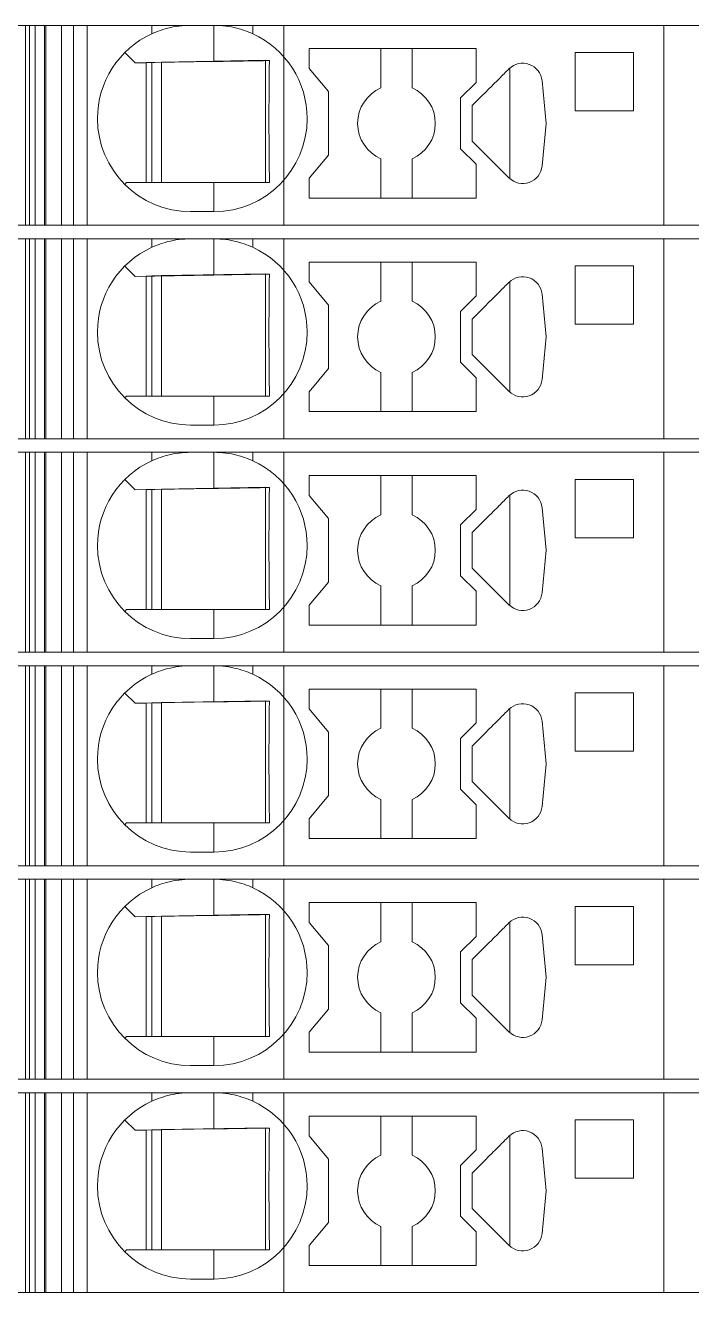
# Model space of a CAD drawing. Header units: millimetres. Extents: x 0 to 1680, y 0 to 1188.
# Drawn here: x 891.89 to 909.05, y 413.35 to 446 of the extents above; entities that cross this region are included whole.
import ezdxf
from ezdxf.enums import TextEntityAlignment as Align

# ---------------------------------------------------------------- set-up
doc = ezdxf.new("R2010")
doc.units = ezdxf.units.MM
for name, color, linetype, lineweight in [('EPLAN309', 5, 'Continuous', 5), ('EPLAN493', 5, 'Continuous', 5), ('MAIN-1', 7, 'Continuous', 5), ('MAIN-2', 7, 'Continuous', 5)]:
    doc.layers.add(name, color=color, linetype=linetype, lineweight=lineweight)
doc.styles.add('Tahoma', font='')
doc.styles.get('Tahoma').set_extended_font_data('Tahoma')

# ---------------------------------------------------------------- blocks, each defined once
blk = doc.blocks.new('EPLSYM_LibrarySPECIAL_Symbol12_Variant0_Placement8_17')
at = {"layer": 'EPLAN309', "lineweight": 13, "ltscale": 16}
blk.add_lwpolyline([(0, -5.15), (68.15, -5.15), (68.15, 0), (0, 0)], close=True, dxfattribs=at)
at = {"layer": 'EPLAN493', "color": 5, "style": 'Tahoma'}
blk.add_attdef('17_20450', text='', height=2.3478, dxfattribs=at).set_placement((0, -21.83478), align=Align.MIDDLE_RIGHT)
blk = doc.blocks.new('EPLSYM_LibrarySPECIAL_Symbol12_Variant0_Placement8_18')
at = {"layer": 'EPLAN309', "lineweight": 13, "ltscale": 16}
blk.add_lwpolyline([(0, -5.15), (68.15, -5.15), (68.15, 0), (0, 0)], close=True, dxfattribs=at)
at = {"layer": 'EPLAN493', "color": 5, "style": 'Tahoma'}
blk.add_attdef('17_20450', text='', height=2.3478, dxfattribs=at).set_placement((0, -21.83478), align=Align.MIDDLE_RIGHT)
blk = doc.blocks.new('EPLSYM_LibrarySPECIAL_Symbol12_Variant0_Placement8_19')
at = {"layer": 'EPLAN309', "lineweight": 13, "ltscale": 16}
blk.add_lwpolyline([(0, -5.15), (68.15, -5.15), (68.15, 0), (0, 0)], close=True, dxfattribs=at)
at = {"layer": 'EPLAN493', "color": 5, "style": 'Tahoma'}
blk.add_attdef('17_20450', text='', height=2.3478, dxfattribs=at).set_placement((0, -21.83478), align=Align.MIDDLE_RIGHT)
blk = doc.blocks.new('EPLSYM_LibrarySPECIAL_Symbol12_Variant0_Placement8_20')
at = {"layer": 'EPLAN309', "lineweight": 13, "ltscale": 16}
blk.add_lwpolyline([(0, -5.15), (68.15, -5.15), (68.15, 0), (0, 0)], close=True, dxfattribs=at)
at = {"layer": 'EPLAN493', "color": 5, "style": 'Tahoma'}
blk.add_attdef('17_20450', text='', height=2.3478, dxfattribs=at).set_placement((0, -21.83478), align=Align.MIDDLE_RIGHT)
blk = doc.blocks.new('EPLSYM_LibrarySPECIAL_Symbol12_Variant0_Placement8_21')
at = {"layer": 'EPLAN309', "lineweight": 13, "ltscale": 16}
blk.add_lwpolyline([(0, -5.15), (68.15, -5.15), (68.15, 0), (0, 0)], close=True, dxfattribs=at)
at = {"layer": 'EPLAN493', "color": 5, "style": 'Tahoma'}
blk.add_attdef('17_20450', text='', height=2.3478, dxfattribs=at).set_placement((0, -21.83478), align=Align.MIDDLE_RIGHT)
blk = doc.blocks.new('EPLSYM_LibrarySPECIAL_Symbol12_Variant0_Placement8_22')
at = {"layer": 'EPLAN309', "lineweight": 13, "ltscale": 16}
blk.add_lwpolyline([(0, -5.15), (68.15, -5.15), (68.15, 0), (0, 0)], close=True, dxfattribs=at)
at = {"layer": 'EPLAN493', "color": 5, "style": 'Tahoma'}
blk.add_attdef('17_20450', text='', height=2.3478, dxfattribs=at).set_placement((0, -21.83478), align=Align.MIDDLE_RIGHT)

msp = doc.modelspace()

# ---------------------------------------------------------------- linework, layer by layer
at = {"layer": 'MAIN-1'}
for p, q in [((892.001, 446), (891.893, 446)), ((891.893, 440.85), (891.893, 446)), ((892.001, 446), (895.15, 446)), ((892.001, 440.85), (892.001, 446)), ((895.15, 446), (896.15, 446)), ((895.15, 446), (895.15, 445.782)), ((896.073, 445.999), (896.15, 446)), ((896.75, 446), (896.15, 446)), ((896.827, 445.999), (896.75, 446)), ((897.75, 446), (896.75, 446)), ((896.75, 445.068), (896.75, 446)), ((897.75, 446), (908.332, 446)), ((897.75, 446), (897.75, 445.782)), ((909.05, 446), (908.332, 446)), ((908.332, 440.85), (908.332, 446)), ((895.15, 445.782), (895.202, 445.805)), ((895.202, 445.805), (895.256, 445.827)), ((895.256, 445.827), (895.313, 445.849)), ((895.313, 445.849), (895.372, 445.87)), ((895.372, 445.87), (895.433, 445.89)), ((895.433, 445.89), (895.497, 445.909)), ((895.497, 445.909), (895.563, 445.927)), ((895.563, 445.927), (895.631, 445.943)), ((895.631, 445.943), (895.701, 445.958)), ((895.701, 445.958), (895.772, 445.97)), ((895.772, 445.97), (895.846, 445.981)), ((895.846, 445.981), (895.921, 445.989)), ((895.921, 445.989), (895.997, 445.995)), ((895.997, 445.995), (896.073, 445.999)), ((896.903, 445.995), (896.827, 445.999)), ((896.979, 445.989), (896.903, 445.995)), ((897.054, 445.981), (896.979, 445.989)), ((897.128, 445.97), (897.054, 445.981)), ((897.199, 445.958), (897.128, 445.97)), ((897.269, 445.943), (897.199, 445.958)), ((897.337, 445.927), (897.269, 445.943)), ((897.403, 445.909), (897.337, 445.927)), ((897.467, 445.89), (897.403, 445.909)), ((897.528, 445.87), (897.467, 445.89)), ((897.587, 445.849), (897.528, 445.87)), ((897.644, 445.827), (897.587, 445.849)), ((897.698, 445.805), (897.644, 445.827)), ((897.75, 445.782), (897.698, 445.805)), ((899.2, 445.4), (899.2, 444.889)), ((903.5, 445.4), (899.2, 445.4)), ((901.05, 445.4), (901.05, 444.392)), ((901.85, 444.392), (901.85, 445.4)), ((903.5, 444.529), (903.5, 445.4)), ((894.453, 445.297), (894.717, 445.033)), ((894.717, 445.033), (896.75, 445.068)), ((895, 441.95), (895, 445.038)), ((895.15, 445.04), (895.15, 441.95)), ((895.4, 441.95), (895.4, 445.045)), ((896.87, 445.07), (896.75, 445.068)), ((896.987, 445.072), (896.87, 445.07)), ((897.1, 445.074), (896.987, 445.072)), ((897.209, 445.076), (897.1, 445.074)), ((897.313, 445.078), (897.209, 445.076)), ((897.412, 445.079), (897.313, 445.078)), ((897.507, 445.081), (897.412, 445.079)), ((897.599, 445.083), (897.507, 445.081)), ((897.688, 445.084), (897.599, 445.083)), ((897.774, 445.086), (897.688, 445.084)), ((897.858, 445.087), (897.774, 445.086)), ((897.94, 445.088), (897.858, 445.087)), ((898.02, 445.09), (897.94, 445.088)), ((898.099, 445.091), (898.02, 445.09)), ((898.079, 441.95), (898.079, 445.091)), ((898.176, 445.092), (898.099, 445.091)), ((898.175, 444.95), (898.176, 445.022)), ((898.176, 445.022), (898.176, 445.092)), ((906.05, 445.3), (906.05, 443.8)), ((907.55, 445.3), (906.05, 445.3)), ((907.55, 443.8), (907.55, 445.3)), ((898.172, 444.649), (898.173, 444.727)), ((898.173, 444.803), (898.174, 444.877)), ((898.173, 444.727), (898.173, 444.803)), ((898.174, 444.877), (898.175, 444.95)), ((899.7, 444.293), (899.2, 444.889)), ((904.19, 444.722), (904.158, 444.691)), ((904.221, 444.753), (904.19, 444.722)), ((904.252, 444.785), (904.221, 444.753)), ((904.284, 444.816), (904.252, 444.785)), ((904.315, 444.847), (904.284, 444.816)), ((904.346, 444.879), (904.315, 444.847)), ((904.367, 444.898), (904.367, 442.052)), ((898.169, 444.317), (898.17, 444.404)), ((898.17, 444.488), (898.171, 444.57)), ((898.17, 444.404), (898.17, 444.488)), ((898.171, 444.57), (898.172, 444.649)), ((903.1, 444.129), (903.5, 444.529)), ((903.902, 444.434), (903.823, 444.356)), ((903.943, 444.475), (903.902, 444.434)), ((903.983, 444.515), (903.943, 444.475)), ((904.021, 444.553), (903.983, 444.515)), ((904.058, 444.59), (904.021, 444.553)), ((904.094, 444.626), (904.058, 444.59)), ((904.127, 444.659), (904.094, 444.626)), ((904.158, 444.691), (904.127, 444.659)), ((905.302, 443.475), (905.198, 444.572)), ((898.168, 444.132), (898.169, 444.226)), ((898.168, 444.034), (898.168, 444.132)), ((898.169, 444.226), (898.169, 444.317)), ((899.7, 442.657), (899.7, 444.293)), ((903.1, 444.129), (903.1, 442.821)), ((903.572, 444.104), (903.486, 444.018)), ((903.658, 444.19), (903.572, 444.104)), ((903.742, 444.274), (903.658, 444.19)), ((903.823, 444.356), (903.742, 444.274)), ((898.167, 443.931), (898.168, 444.034)), ((898.167, 443.824), (898.167, 443.931)), ((898.167, 443.713), (898.167, 443.824)), ((903.486, 444.018), (903.4, 443.932)), ((903.4, 443.802), (903.4, 443.932)), ((903.4, 443.671), (903.4, 443.802)), ((906.05, 443.8), (907.55, 443.8)), ((898.167, 443.6), (898.167, 443.713)), ((898.167, 443.479), (898.167, 443.6)), ((898.167, 443.361), (898.167, 443.479)), ((903.4, 443.54), (903.4, 443.671)), ((903.4, 443.41), (903.4, 443.54)), ((903.4, 443.279), (903.4, 443.41)), ((905.198, 442.378), (905.302, 443.475)), ((898.167, 443.247), (898.167, 443.361)), ((898.168, 443.138), (898.167, 443.247)), ((898.168, 443.034), (898.168, 443.138)), ((903.4, 443.148), (903.4, 443.279)), ((903.4, 443.018), (903.4, 443.148)), ((898.169, 442.934), (898.168, 443.034)), ((898.169, 442.839), (898.169, 442.934)), ((898.17, 442.748), (898.169, 442.839)), ((898.171, 442.659), (898.17, 442.748)), ((903.5, 442.421), (903.1, 442.821)), ((903.4, 443.018), (904.346, 442.071)), ((898.172, 442.573), (898.171, 442.659)), ((898.172, 442.49), (898.172, 442.573)), ((898.173, 442.408), (898.172, 442.49)), ((898.174, 442.329), (898.173, 442.408)), ((899.2, 442.061), (899.7, 442.657)), ((901.05, 441.55), (901.05, 442.558)), ((901.85, 441.55), (901.85, 442.558)), ((903.5, 441.55), (903.5, 442.421)), ((898.175, 442.25), (898.174, 442.329)), ((898.176, 442.174), (898.175, 442.25)), ((898.176, 442.098), (898.176, 442.174)), ((898.177, 442.024), (898.176, 442.098)), ((894.5, 441.95), (894.453, 441.903)), ((894.5, 441.95), (896.75, 441.95)), ((896.75, 441.95), (896.842, 441.95)), ((896.75, 441.95), (896.75, 441.2)), ((896.842, 441.95), (896.933, 441.95)), ((896.933, 441.95), (897.023, 441.95)), ((897.023, 441.95), (897.11, 441.95)), ((897.11, 441.95), (897.195, 441.95)), ((897.195, 441.95), (897.278, 441.95)), ((897.278, 441.95), (897.358, 441.95)), ((897.358, 441.95), (897.436, 441.95)), ((897.436, 441.95), (897.511, 441.95)), ((897.511, 441.95), (897.585, 441.95)), ((897.585, 441.95), (897.657, 441.95)), ((897.657, 441.95), (897.726, 441.95)), ((897.726, 441.95), (897.795, 441.95)), ((897.795, 441.95), (897.861, 441.95)), ((897.861, 441.95), (897.927, 441.95)), ((897.927, 441.95), (897.991, 441.95)), ((897.991, 441.95), (898.055, 441.95)), ((898.055, 441.95), (898.117, 441.95)), ((898.117, 441.95), (898.178, 441.95)), ((898.178, 441.95), (898.177, 442.024)), ((899.2, 442.061), (899.2, 441.55)), ((903.5, 441.55), (899.2, 441.55)), ((896.75, 441.2), (896.15, 441.2)), ((892.001, 440.85), (891.893, 440.85)), ((892.001, 440.85), (908.332, 440.85)), ((909.05, 440.85), (908.332, 440.85)), ((892.001, 440.5), (891.893, 440.5)), ((891.893, 435.35), (891.893, 440.5)), ((892.001, 440.5), (895.15, 440.5)), ((892.001, 435.35), (892.001, 440.5)), ((895.15, 440.5), (896.15, 440.5)), ((895.15, 440.5), (895.15, 440.282)), ((895.631, 440.443), (895.701, 440.458)), ((895.701, 440.458), (895.772, 440.47)), ((895.772, 440.47), (895.846, 440.481)), ((895.846, 440.481), (895.921, 440.489)), ((895.921, 440.489), (895.997, 440.495)), ((895.997, 440.495), (896.073, 440.499)), ((896.073, 440.499), (896.15, 440.5)), ((896.75, 440.5), (896.15, 440.5)), ((896.827, 440.499), (896.75, 440.5)), ((897.75, 440.5), (896.75, 440.5)), ((896.75, 439.568), (896.75, 440.5)), ((896.903, 440.495), (896.827, 440.499)), ((896.979, 440.489), (896.903, 440.495)), ((897.054, 440.481), (896.979, 440.489)), ((897.128, 440.47), (897.054, 440.481)), ((897.199, 440.458), (897.128, 440.47)), ((897.269, 440.443), (897.199, 440.458)), ((897.75, 440.5), (908.332, 440.5)), ((897.75, 440.5), (897.75, 440.282)), ((909.05, 440.5), (908.332, 440.5)), ((908.332, 435.35), (908.332, 440.5)), ((895.15, 440.282), (895.202, 440.305)), ((895.202, 440.305), (895.256, 440.327)), ((895.256, 440.327), (895.313, 440.349)), ((895.313, 440.349), (895.372, 440.37)), ((895.372, 440.37), (895.433, 440.39)), ((895.433, 440.39), (895.497, 440.409)), ((895.497, 440.409), (895.563, 440.427)), ((895.563, 440.427), (895.631, 440.443)), ((897.337, 440.427), (897.269, 440.443)), ((897.403, 440.409), (897.337, 440.427)), ((897.467, 440.39), (897.403, 440.409)), ((897.528, 440.37), (897.467, 440.39)), ((897.587, 440.349), (897.528, 440.37)), ((897.644, 440.327), (897.587, 440.349)), ((897.698, 440.305), (897.644, 440.327)), ((897.75, 440.282), (897.698, 440.305)), ((894.453, 439.797), (894.717, 439.533)), ((899.2, 439.9), (899.2, 439.389)), ((903.5, 439.9), (899.2, 439.9)), ((901.05, 439.9), (901.05, 438.892)), ((901.85, 438.892), (901.85, 439.9)), ((903.5, 439.029), (903.5, 439.9)), ((906.05, 439.8), (906.05, 438.3)), ((907.55, 439.8), (906.05, 439.8)), ((907.55, 438.3), (907.55, 439.8)), ((894.717, 439.533), (896.75, 439.568)), ((895, 436.45), (895, 439.538)), ((895.15, 439.54), (895.15, 436.45)), ((895.4, 436.45), (895.4, 439.545)), ((896.87, 439.57), (896.75, 439.568)), ((896.987, 439.572), (896.87, 439.57)), ((897.1, 439.574), (896.987, 439.572)), ((897.209, 439.576), (897.1, 439.574)), ((897.313, 439.578), (897.209, 439.576)), ((897.412, 439.579), (897.313, 439.578)), ((897.507, 439.581), (897.412, 439.579)), ((897.599, 439.583), (897.507, 439.581)), ((897.688, 439.584), (897.599, 439.583)), ((897.774, 439.586), (897.688, 439.584)), ((897.858, 439.587), (897.774, 439.586)), ((897.94, 439.588), (897.858, 439.587)), ((898.02, 439.59), (897.94, 439.588)), ((898.099, 439.591), (898.02, 439.59)), ((898.079, 436.45), (898.079, 439.591)), ((898.176, 439.592), (898.099, 439.591)), ((898.175, 439.45), (898.176, 439.522)), ((898.176, 439.522), (898.176, 439.592)), ((898.171, 439.07), (898.172, 439.149)), ((898.172, 439.149), (898.173, 439.227)), ((898.173, 439.303), (898.174, 439.377)), ((898.173, 439.227), (898.173, 439.303)), ((898.174, 439.377), (898.175, 439.45)), ((899.7, 438.793), (899.2, 439.389)), ((904.127, 439.159), (904.094, 439.126)), ((904.158, 439.191), (904.127, 439.159)), ((904.19, 439.222), (904.158, 439.191)), ((904.221, 439.253), (904.19, 439.222)), ((904.252, 439.285), (904.221, 439.253)), ((904.284, 439.316), (904.252, 439.285)), ((904.315, 439.347), (904.284, 439.316)), ((904.346, 439.379), (904.315, 439.347)), ((904.367, 439.398), (904.367, 436.552)), ((898.169, 438.817), (898.17, 438.904)), ((898.169, 438.726), (898.169, 438.817)), ((898.17, 438.988), (898.171, 439.07)), ((898.17, 438.904), (898.17, 438.988)), ((903.1, 438.629), (903.5, 439.029)), ((903.823, 438.856), (903.742, 438.774)), ((903.902, 438.934), (903.823, 438.856)), ((903.943, 438.975), (903.902, 438.934)), ((903.983, 439.015), (903.943, 438.975)), ((904.021, 439.053), (903.983, 439.015)), ((904.058, 439.09), (904.021, 439.053)), ((904.094, 439.126), (904.058, 439.09)), ((905.302, 437.975), (905.198, 439.072)), ((898.167, 438.431), (898.168, 438.534)), ((898.168, 438.632), (898.169, 438.726)), ((898.168, 438.534), (898.168, 438.632)), ((899.7, 437.157), (899.7, 438.793)), ((903.1, 438.629), (903.1, 437.321)), ((903.486, 438.518), (903.4, 438.432)), ((903.572, 438.604), (903.486, 438.518)), ((903.658, 438.69), (903.572, 438.604)), ((903.742, 438.774), (903.658, 438.69)), ((898.167, 438.324), (898.167, 438.431)), ((898.167, 438.213), (898.167, 438.324)), ((898.167, 438.1), (898.167, 438.213)), ((903.4, 438.302), (903.4, 438.432)), ((903.4, 438.171), (903.4, 438.302)), ((903.4, 438.04), (903.4, 438.171)), ((906.05, 438.3), (907.55, 438.3)), ((898.167, 437.979), (898.167, 438.1)), ((898.167, 437.861), (898.167, 437.979)), ((898.167, 437.747), (898.167, 437.861)), ((903.4, 437.91), (903.4, 438.04)), ((903.4, 437.779), (903.4, 437.91)), ((905.198, 436.878), (905.302, 437.975)), ((898.168, 437.638), (898.167, 437.747)), ((898.168, 437.534), (898.168, 437.638)), ((898.169, 437.434), (898.168, 437.534)), ((903.4, 437.648), (903.4, 437.779)), ((903.4, 437.518), (903.4, 437.648)), ((903.4, 437.518), (904.346, 436.571)), ((898.169, 437.339), (898.169, 437.434)), ((898.17, 437.248), (898.169, 437.339)), ((898.171, 437.159), (898.17, 437.248)), ((903.5, 436.921), (903.1, 437.321)), ((898.172, 437.073), (898.171, 437.159)), ((898.172, 436.99), (898.172, 437.073)), ((898.173, 436.908), (898.172, 436.99)), ((898.174, 436.829), (898.173, 436.908)), ((899.2, 436.561), (899.7, 437.157)), ((901.05, 436.05), (901.05, 437.058)), ((901.85, 436.05), (901.85, 437.058)), ((903.5, 436.05), (903.5, 436.921)), ((898.175, 436.75), (898.174, 436.829)), ((898.176, 436.674), (898.175, 436.75)), ((898.176, 436.598), (898.176, 436.674)), ((898.177, 436.524), (898.176, 436.598)), ((899.2, 436.561), (899.2, 436.05)), ((894.5, 436.45), (894.453, 436.403)), ((894.5, 436.45), (896.75, 436.45)), ((896.75, 436.45), (896.842, 436.45)), ((896.75, 436.45), (896.75, 435.7)), ((896.842, 436.45), (896.933, 436.45)), ((896.933, 436.45), (897.023, 436.45)), ((897.023, 436.45), (897.11, 436.45)), ((897.11, 436.45), (897.195, 436.45)), ((897.195, 436.45), (897.278, 436.45)), ((897.278, 436.45), (897.358, 436.45)), ((897.358, 436.45), (897.436, 436.45)), ((897.436, 436.45), (897.511, 436.45)), ((897.511, 436.45), (897.585, 436.45)), ((897.585, 436.45), (897.657, 436.45)), ((897.657, 436.45), (897.726, 436.45)), ((897.726, 436.45), (897.795, 436.45)), ((897.795, 436.45), (897.861, 436.45)), ((897.861, 436.45), (897.927, 436.45)), ((897.927, 436.45), (897.991, 436.45)), ((897.991, 436.45), (898.055, 436.45)), ((898.055, 436.45), (898.117, 436.45)), ((898.117, 436.45), (898.178, 436.45)), ((898.178, 436.45), (898.177, 436.524)), ((903.5, 436.05), (899.2, 436.05)), ((896.75, 435.7), (896.15, 435.7)), ((892.001, 435.35), (891.893, 435.35)), ((892.001, 435.35), (908.332, 435.35)), ((909.05, 435.35), (908.332, 435.35)), ((892.001, 435), (891.893, 435)), ((891.893, 429.85), (891.893, 435)), ((892.001, 435), (895.15, 435)), ((892.001, 429.85), (892.001, 435)), ((895.15, 435), (896.15, 435)), ((895.15, 435), (895.15, 434.782)), ((895.433, 434.89), (895.497, 434.909)), ((895.497, 434.909), (895.563, 434.927)), ((895.563, 434.927), (895.631, 434.943)), ((895.631, 434.943), (895.701, 434.958)), ((895.701, 434.958), (895.772, 434.97)), ((895.772, 434.97), (895.846, 434.981)), ((895.846, 434.981), (895.921, 434.989)), ((895.921, 434.989), (895.997, 434.995)), ((895.997, 434.995), (896.073, 434.999)), ((896.073, 434.999), (896.15, 435)), ((896.75, 435), (896.15, 435)), ((896.827, 434.999), (896.75, 435)), ((897.75, 435), (896.75, 435)), ((896.75, 434.068), (896.75, 435)), ((896.903, 434.995), (896.827, 434.999)), ((896.979, 434.989), (896.903, 434.995)), ((897.054, 434.981), (896.979, 434.989)), ((897.128, 434.97), (897.054, 434.981)), ((897.199, 434.958), (897.128, 434.97)), ((897.269, 434.943), (897.199, 434.958)), ((897.337, 434.927), (897.269, 434.943)), ((897.403, 434.909), (897.337, 434.927)), ((897.467, 434.89), (897.403, 434.909)), ((897.75, 435), (908.332, 435)), ((897.75, 435), (897.75, 434.782)), ((909.05, 435), (908.332, 435)), ((908.332, 429.85), (908.332, 435)), ((895.15, 434.782), (895.202, 434.805)), ((895.202, 434.805), (895.256, 434.827)), ((895.256, 434.827), (895.313, 434.849)), ((895.313, 434.849), (895.372, 434.87)), ((895.372, 434.87), (895.433, 434.89)), ((897.528, 434.87), (897.467, 434.89)), ((897.587, 434.849), (897.528, 434.87)), ((897.644, 434.827), (897.587, 434.849)), ((897.698, 434.805), (897.644, 434.827)), ((897.75, 434.782), (897.698, 434.805)), ((894.453, 434.297), (894.717, 434.033)), ((899.2, 434.4), (899.2, 433.889)), ((903.5, 434.4), (899.2, 434.4)), ((901.05, 434.4), (901.05, 433.392)), ((901.85, 433.392), (901.85, 434.4)), ((903.5, 433.529), (903.5, 434.4)), ((906.05, 434.3), (906.05, 432.8)), ((907.55, 434.3), (906.05, 434.3)), ((907.55, 432.8), (907.55, 434.3)), ((894.717, 434.033), (896.75, 434.068)), ((895, 430.95), (895, 434.038)), ((895.15, 434.04), (895.15, 430.95)), ((895.4, 430.95), (895.4, 434.045)), ((896.87, 434.07), (896.75, 434.068)), ((896.987, 434.072), (896.87, 434.07)), ((897.1, 434.074), (896.987, 434.072)), ((897.209, 434.076), (897.1, 434.074)), ((897.313, 434.078), (897.209, 434.076)), ((897.412, 434.079), (897.313, 434.078)), ((897.507, 434.081), (897.412, 434.079)), ((897.599, 434.083), (897.507, 434.081)), ((897.688, 434.084), (897.599, 434.083)), ((897.774, 434.086), (897.688, 434.084)), ((897.858, 434.087), (897.774, 434.086)), ((897.94, 434.088), (897.858, 434.087)), ((898.02, 434.09), (897.94, 434.088)), ((898.099, 434.091), (898.02, 434.09)), ((898.079, 430.95), (898.079, 434.091)), ((898.176, 434.092), (898.099, 434.091)), ((898.174, 433.877), (898.175, 433.95)), ((898.175, 433.95), (898.176, 434.022)), ((898.176, 434.022), (898.176, 434.092)), ((898.171, 433.57), (898.172, 433.649)), ((898.172, 433.649), (898.173, 433.727)), ((898.173, 433.803), (898.174, 433.877)), ((898.173, 433.727), (898.173, 433.803)), ((899.7, 433.293), (899.2, 433.889)), ((904.094, 433.626), (904.058, 433.59)), ((904.127, 433.659), (904.094, 433.626)), ((904.158, 433.691), (904.127, 433.659)), ((904.19, 433.722), (904.158, 433.691)), ((904.221, 433.753), (904.19, 433.722)), ((904.252, 433.785), (904.221, 433.753)), ((904.284, 433.816), (904.252, 433.785)), ((904.315, 433.847), (904.284, 433.816)), ((904.346, 433.879), (904.315, 433.847)), ((904.367, 433.898), (904.367, 431.052)), ((898.169, 433.317), (898.17, 433.404)), ((898.169, 433.226), (898.169, 433.317)), ((898.17, 433.488), (898.171, 433.57)), ((898.17, 433.404), (898.17, 433.488)), ((899.7, 431.657), (899.7, 433.293)), ((903.1, 433.129), (903.5, 433.529)), ((903.742, 433.274), (903.658, 433.19)), ((903.823, 433.356), (903.742, 433.274)), ((903.902, 433.434), (903.823, 433.356)), ((903.943, 433.475), (903.902, 433.434)), ((903.983, 433.515), (903.943, 433.475)), ((904.021, 433.553), (903.983, 433.515)), ((904.058, 433.59), (904.021, 433.553)), ((905.302, 432.475), (905.198, 433.572)), ((898.167, 432.931), (898.168, 433.034)), ((898.168, 433.132), (898.169, 433.226)), ((898.168, 433.034), (898.168, 433.132)), ((903.1, 433.129), (903.1, 431.821)), ((903.486, 433.018), (903.4, 432.932)), ((903.572, 433.104), (903.486, 433.018)), ((903.658, 433.19), (903.572, 433.104)), ((898.167, 432.824), (898.167, 432.931)), ((898.167, 432.713), (898.167, 432.824)), ((898.167, 432.6), (898.167, 432.713)), ((903.4, 432.802), (903.4, 432.932)), ((903.4, 432.671), (903.4, 432.802)), ((903.4, 432.54), (903.4, 432.671)), ((906.05, 432.8), (907.55, 432.8)), ((898.167, 432.479), (898.167, 432.6)), ((898.167, 432.361), (898.167, 432.479)), ((898.167, 432.247), (898.167, 432.361)), ((903.4, 432.41), (903.4, 432.54)), ((903.4, 432.279), (903.4, 432.41)), ((905.198, 431.378), (905.302, 432.475)), ((898.168, 432.138), (898.167, 432.247)), ((898.168, 432.034), (898.168, 432.138)), ((898.169, 431.934), (898.168, 432.034)), ((903.4, 432.148), (903.4, 432.279)), ((903.4, 432.018), (903.4, 432.148)), ((903.4, 432.018), (904.346, 431.071)), ((898.169, 431.839), (898.169, 431.934)), ((898.17, 431.748), (898.169, 431.839)), ((898.171, 431.659), (898.17, 431.748)), ((898.172, 431.573), (898.171, 431.659)), ((899.2, 431.061), (899.7, 431.657)), ((903.5, 431.421), (903.1, 431.821)), ((898.172, 431.49), (898.172, 431.573)), ((898.173, 431.408), (898.172, 431.49)), ((898.174, 431.329), (898.173, 431.408)), ((898.175, 431.25), (898.174, 431.329)), ((901.05, 430.55), (901.05, 431.558)), ((901.85, 430.55), (901.85, 431.558)), ((903.5, 430.55), (903.5, 431.421)), ((898.176, 431.174), (898.175, 431.25)), ((898.176, 431.098), (898.176, 431.174)), ((898.177, 431.024), (898.176, 431.098)), ((898.178, 430.95), (898.177, 431.024)), ((899.2, 431.061), (899.2, 430.55)), ((894.5, 430.95), (894.453, 430.903)), ((894.5, 430.95), (896.75, 430.95)), ((896.75, 430.95), (896.842, 430.95)), ((896.75, 430.95), (896.75, 430.2)), ((896.842, 430.95), (896.933, 430.95)), ((896.933, 430.95), (897.023, 430.95)), ((897.023, 430.95), (897.11, 430.95)), ((897.11, 430.95), (897.195, 430.95)), ((897.195, 430.95), (897.278, 430.95)), ((897.278, 430.95), (897.358, 430.95)), ((897.358, 430.95), (897.436, 430.95)), ((897.436, 430.95), (897.511, 430.95)), ((897.511, 430.95), (897.585, 430.95)), ((897.585, 430.95), (897.657, 430.95)), ((897.657, 430.95), (897.726, 430.95)), ((897.726, 430.95), (897.795, 430.95)), ((897.795, 430.95), (897.861, 430.95)), ((897.861, 430.95), (897.927, 430.95)), ((897.927, 430.95), (897.991, 430.95)), ((897.991, 430.95), (898.055, 430.95)), ((898.055, 430.95), (898.117, 430.95)), ((898.117, 430.95), (898.178, 430.95)), ((903.5, 430.55), (899.2, 430.55)), ((896.75, 430.2), (896.15, 430.2)), ((892.001, 429.85), (891.893, 429.85)), ((892.001, 429.85), (908.332, 429.85)), ((909.05, 429.85), (908.332, 429.85)), ((892.001, 429.5), (891.893, 429.5)), ((891.893, 424.35), (891.893, 429.5)), ((892.001, 429.5), (895.15, 429.5)), ((892.001, 424.35), (892.001, 429.5)), ((895.15, 429.5), (896.15, 429.5)), ((895.15, 429.5), (895.15, 429.282)), ((895.256, 429.327), (895.313, 429.349)), ((895.313, 429.349), (895.372, 429.37)), ((895.372, 429.37), (895.433, 429.39)), ((895.433, 429.39), (895.497, 429.409)), ((895.497, 429.409), (895.563, 429.427)), ((895.563, 429.427), (895.631, 429.443)), ((895.631, 429.443), (895.701, 429.458)), ((895.701, 429.458), (895.772, 429.47)), ((895.772, 429.47), (895.846, 429.481)), ((895.846, 429.481), (895.921, 429.489)), ((895.921, 429.489), (895.997, 429.495)), ((895.997, 429.495), (896.073, 429.499)), ((896.073, 429.499), (896.15, 429.5)), ((896.75, 429.5), (896.15, 429.5)), ((896.827, 429.499), (896.75, 429.5)), ((897.75, 429.5), (896.75, 429.5)), ((896.75, 428.568), (896.75, 429.5)), ((896.903, 429.495), (896.827, 429.499)), ((896.979, 429.489), (896.903, 429.495)), ((897.054, 429.481), (896.979, 429.489)), ((897.128, 429.47), (897.054, 429.481)), ((897.199, 429.458), (897.128, 429.47)), ((897.269, 429.443), (897.199, 429.458)), ((897.337, 429.427), (897.269, 429.443)), ((897.403, 429.409), (897.337, 429.427)), ((897.467, 429.39), (897.403, 429.409)), ((897.528, 429.37), (897.467, 429.39)), ((897.587, 429.349), (897.528, 429.37)), ((897.644, 429.327), (897.587, 429.349)), ((897.75, 429.5), (908.332, 429.5)), ((897.75, 429.5), (897.75, 429.282)), ((909.05, 429.5), (908.332, 429.5)), ((908.332, 424.35), (908.332, 429.5)), ((895.15, 429.282), (895.202, 429.305)), ((895.202, 429.305), (895.256, 429.327)), ((897.698, 429.305), (897.644, 429.327)), ((897.75, 429.282), (897.698, 429.305)), ((894.453, 428.797), (894.717, 428.533)), ((899.2, 428.9), (899.2, 428.389)), ((903.5, 428.9), (899.2, 428.9)), ((901.05, 428.9), (901.05, 427.892)), ((901.85, 427.892), (901.85, 428.9)), ((903.5, 428.029), (903.5, 428.9)), ((906.05, 428.8), (906.05, 427.3)), ((907.55, 428.8), (906.05, 428.8)), ((907.55, 427.3), (907.55, 428.8)), ((894.717, 428.533), (896.75, 428.568)), ((895, 425.45), (895, 428.538)), ((895.15, 428.54), (895.15, 425.45)), ((895.4, 425.45), (895.4, 428.545)), ((896.87, 428.57), (896.75, 428.568)), ((896.987, 428.572), (896.87, 428.57)), ((897.1, 428.574), (896.987, 428.572)), ((897.209, 428.576), (897.1, 428.574)), ((897.313, 428.578), (897.209, 428.576)), ((897.412, 428.579), (897.313, 428.578)), ((897.507, 428.581), (897.412, 428.579)), ((897.599, 428.583), (897.507, 428.581)), ((897.688, 428.584), (897.599, 428.583)), ((897.774, 428.586), (897.688, 428.584)), ((897.858, 428.587), (897.774, 428.586)), ((897.94, 428.588), (897.858, 428.587)), ((898.02, 428.59), (897.94, 428.588)), ((898.099, 428.591), (898.02, 428.59)), ((898.079, 425.45), (898.079, 428.591)), ((898.176, 428.592), (898.099, 428.591)), ((898.173, 428.303), (898.174, 428.377)), ((898.174, 428.377), (898.175, 428.45)), ((898.175, 428.45), (898.176, 428.522)), ((898.176, 428.522), (898.176, 428.592)), ((899.7, 427.793), (899.2, 428.389)), ((904.346, 428.379), (904.315, 428.347)), ((904.367, 428.398), (904.367, 425.552)), ((898.17, 427.988), (898.171, 428.07)), ((898.171, 428.07), (898.172, 428.149)), ((898.172, 428.149), (898.173, 428.227)), ((898.173, 428.227), (898.173, 428.303)), ((904.021, 428.053), (903.983, 428.015)), ((904.058, 428.09), (904.021, 428.053)), ((904.094, 428.126), (904.058, 428.09)), ((904.127, 428.159), (904.094, 428.126)), ((904.158, 428.191), (904.127, 428.159)), ((904.19, 428.222), (904.158, 428.191)), ((904.221, 428.253), (904.19, 428.222)), ((904.252, 428.285), (904.221, 428.253)), ((904.284, 428.316), (904.252, 428.285)), ((904.315, 428.347), (904.284, 428.316)), ((905.302, 426.975), (905.198, 428.072)), ((898.168, 427.632), (898.169, 427.726)), ((898.169, 427.817), (898.17, 427.904)), ((898.169, 427.726), (898.169, 427.817)), ((898.17, 427.904), (898.17, 427.988)), ((899.7, 426.157), (899.7, 427.793)), ((903.1, 427.629), (903.5, 428.029)), ((903.742, 427.774), (903.658, 427.69)), ((903.823, 427.856), (903.742, 427.774)), ((903.902, 427.934), (903.823, 427.856)), ((903.943, 427.975), (903.902, 427.934)), ((903.983, 428.015), (903.943, 427.975)), ((898.167, 427.431), (898.168, 427.534)), ((898.167, 427.324), (898.167, 427.431)), ((898.168, 427.534), (898.168, 427.632)), ((903.1, 427.629), (903.1, 426.321)), ((903.486, 427.518), (903.4, 427.432)), ((903.4, 427.302), (903.4, 427.432)), ((903.572, 427.604), (903.486, 427.518)), ((903.658, 427.69), (903.572, 427.604)), ((898.167, 427.213), (898.167, 427.324)), ((898.167, 427.1), (898.167, 427.213)), ((898.167, 426.979), (898.167, 427.1)), ((903.4, 427.171), (903.4, 427.302)), ((903.4, 427.04), (903.4, 427.171)), ((906.05, 427.3), (907.55, 427.3)), ((898.167, 426.861), (898.167, 426.979)), ((898.167, 426.747), (898.167, 426.861)), ((898.168, 426.638), (898.167, 426.747)), ((903.4, 426.91), (903.4, 427.04)), ((903.4, 426.779), (903.4, 426.91)), ((903.4, 426.648), (903.4, 426.779)), ((905.198, 425.878), (905.302, 426.975)), ((898.168, 426.534), (898.168, 426.638)), ((898.169, 426.434), (898.168, 426.534)), ((898.169, 426.339), (898.169, 426.434)), ((903.4, 426.518), (903.4, 426.648)), ((903.4, 426.518), (904.346, 425.571)), ((898.17, 426.248), (898.169, 426.339)), ((898.171, 426.159), (898.17, 426.248)), ((898.172, 426.073), (898.171, 426.159)), ((899.2, 425.561), (899.7, 426.157)), ((903.5, 425.921), (903.1, 426.321)), ((898.172, 425.99), (898.172, 426.073)), ((898.173, 425.908), (898.172, 425.99)), ((898.174, 425.829), (898.173, 425.908)), ((898.175, 425.75), (898.174, 425.829)), ((901.05, 425.05), (901.05, 426.058)), ((901.85, 425.05), (901.85, 426.058)), ((903.5, 425.05), (903.5, 425.921)), ((894.5, 425.45), (894.453, 425.403)), ((894.5, 425.45), (896.75, 425.45)), ((896.75, 425.45), (896.842, 425.45)), ((896.75, 425.45), (896.75, 424.7)), ((896.842, 425.45), (896.933, 425.45)), ((896.933, 425.45), (897.023, 425.45)), ((897.023, 425.45), (897.11, 425.45)), ((897.11, 425.45), (897.195, 425.45)), ((897.195, 425.45), (897.278, 425.45)), ((897.278, 425.45), (897.358, 425.45)), ((897.358, 425.45), (897.436, 425.45)), ((897.436, 425.45), (897.511, 425.45)), ((897.511, 425.45), (897.585, 425.45)), ((897.585, 425.45), (897.657, 425.45)), ((897.657, 425.45), (897.726, 425.45)), ((897.726, 425.45), (897.795, 425.45)), ((897.795, 425.45), (897.861, 425.45)), ((897.861, 425.45), (897.927, 425.45)), ((897.927, 425.45), (897.991, 425.45)), ((897.991, 425.45), (898.055, 425.45)), ((898.055, 425.45), (898.117, 425.45)), ((898.117, 425.45), (898.178, 425.45)), ((898.176, 425.674), (898.175, 425.75)), ((898.176, 425.598), (898.176, 425.674)), ((898.177, 425.524), (898.176, 425.598)), ((898.178, 425.45), (898.177, 425.524)), ((899.2, 425.561), (899.2, 425.05)), ((903.5, 425.05), (899.2, 425.05)), ((896.75, 424.7), (896.15, 424.7)), ((892.001, 424.35), (891.893, 424.35)), ((892.001, 424.35), (908.332, 424.35)), ((909.05, 424.35), (908.332, 424.35)), ((892.001, 424), (891.893, 424)), ((891.893, 418.85), (891.893, 424)), ((892.001, 424), (895.15, 424)), ((892.001, 418.85), (892.001, 424)), ((895.15, 424), (896.15, 424)), ((895.15, 424), (895.15, 423.782)), ((895.15, 423.782), (895.202, 423.805)), ((895.202, 423.805), (895.256, 423.827)), ((895.256, 423.827), (895.313, 423.849)), ((895.313, 423.849), (895.372, 423.87)), ((895.372, 423.87), (895.433, 423.89)), ((895.433, 423.89), (895.497, 423.909)), ((895.497, 423.909), (895.563, 423.927)), ((895.563, 423.927), (895.631, 423.943)), ((895.631, 423.943), (895.701, 423.958)), ((895.701, 423.958), (895.772, 423.97)), ((895.772, 423.97), (895.846, 423.981)), ((895.846, 423.981), (895.921, 423.989)), ((895.921, 423.989), (895.997, 423.995)), ((895.997, 423.995), (896.073, 423.999)), ((896.073, 423.999), (896.15, 424)), ((896.75, 424), (896.15, 424)), ((896.827, 423.999), (896.75, 424)), ((897.75, 424), (896.75, 424)), ((896.75, 423.068), (896.75, 424)), ((896.903, 423.995), (896.827, 423.999)), ((896.979, 423.989), (896.903, 423.995)), ((897.054, 423.981), (896.979, 423.989)), ((897.128, 423.97), (897.054, 423.981)), ((897.199, 423.958), (897.128, 423.97)), ((897.269, 423.943), (897.199, 423.958)), ((897.337, 423.927), (897.269, 423.943)), ((897.403, 423.909), (897.337, 423.927)), ((897.467, 423.89), (897.403, 423.909)), ((897.528, 423.87), (897.467, 423.89)), ((897.587, 423.849), (897.528, 423.87)), ((897.644, 423.827), (897.587, 423.849)), ((897.698, 423.805), (897.644, 423.827)), ((897.75, 423.782), (897.698, 423.805)), ((897.75, 424), (908.332, 424)), ((897.75, 424), (897.75, 423.782)), ((909.05, 424), (908.332, 424)), ((908.332, 418.85), (908.332, 424)), ((894.453, 423.297), (894.717, 423.033)), ((899.2, 423.4), (899.2, 422.889)), ((903.5, 423.4), (899.2, 423.4)), ((901.05, 423.4), (901.05, 422.392)), ((901.85, 422.392), (901.85, 423.4)), ((903.5, 422.529), (903.5, 423.4)), ((906.05, 423.3), (906.05, 421.8)), ((907.55, 423.3), (906.05, 423.3)), ((907.55, 421.8), (907.55, 423.3)), ((894.717, 423.033), (896.75, 423.068)), ((895, 419.95), (895, 423.038)), ((895.15, 423.04), (895.15, 419.95)), ((895.4, 419.95), (895.4, 423.045)), ((896.87, 423.07), (896.75, 423.068)), ((896.987, 423.072), (896.87, 423.07)), ((897.1, 423.074), (896.987, 423.072)), ((897.209, 423.076), (897.1, 423.074)), ((897.313, 423.078), (897.209, 423.076)), ((897.412, 423.079), (897.313, 423.078)), ((897.507, 423.081), (897.412, 423.079)), ((897.599, 423.083), (897.507, 423.081)), ((897.688, 423.084), (897.599, 423.083)), ((897.774, 423.086), (897.688, 423.084)), ((897.858, 423.087), (897.774, 423.086)), ((897.94, 423.088), (897.858, 423.087)), ((898.02, 423.09), (897.94, 423.088)), ((898.099, 423.091), (898.02, 423.09)), ((898.079, 419.95), (898.079, 423.091)), ((898.176, 423.092), (898.099, 423.091)), ((898.173, 422.803), (898.174, 422.877)), ((898.174, 422.877), (898.175, 422.95)), ((898.175, 422.95), (898.176, 423.022)), ((898.176, 423.022), (898.176, 423.092)), ((899.7, 422.293), (899.2, 422.889)), ((904.315, 422.847), (904.284, 422.816)), ((904.346, 422.879), (904.315, 422.847)), ((904.367, 422.898), (904.367, 420.052)), ((898.17, 422.488), (898.171, 422.57)), ((898.171, 422.57), (898.172, 422.649)), ((898.172, 422.649), (898.173, 422.727)), ((898.173, 422.727), (898.173, 422.803)), ((903.1, 422.129), (903.5, 422.529)), ((903.983, 422.515), (903.943, 422.475)), ((904.021, 422.553), (903.983, 422.515)), ((904.058, 422.59), (904.021, 422.553)), ((904.094, 422.626), (904.058, 422.59)), ((904.127, 422.659), (904.094, 422.626)), ((904.158, 422.691), (904.127, 422.659)), ((904.19, 422.722), (904.158, 422.691)), ((904.221, 422.753), (904.19, 422.722)), ((904.252, 422.785), (904.221, 422.753)), ((904.284, 422.816), (904.252, 422.785)), ((905.302, 421.475), (905.198, 422.572)), ((898.168, 422.132), (898.169, 422.226)), ((898.169, 422.317), (898.17, 422.404)), ((898.169, 422.226), (898.169, 422.317)), ((898.17, 422.404), (898.17, 422.488)), ((899.7, 420.657), (899.7, 422.293)), ((903.658, 422.19), (903.572, 422.104)), ((903.742, 422.274), (903.658, 422.19)), ((903.823, 422.356), (903.742, 422.274)), ((903.902, 422.434), (903.823, 422.356)), ((903.943, 422.475), (903.902, 422.434)), ((898.167, 421.931), (898.168, 422.034)), ((898.167, 421.824), (898.167, 421.931)), ((898.168, 422.034), (898.168, 422.132)), ((903.1, 422.129), (903.1, 420.821)), ((903.486, 422.018), (903.4, 421.932)), ((903.4, 421.802), (903.4, 421.932)), ((903.572, 422.104), (903.486, 422.018)), ((898.167, 421.713), (898.167, 421.824)), ((898.167, 421.6), (898.167, 421.713)), ((898.167, 421.479), (898.167, 421.6)), ((903.4, 421.671), (903.4, 421.802)), ((903.4, 421.54), (903.4, 421.671)), ((903.4, 421.41), (903.4, 421.54)), ((906.05, 421.8), (907.55, 421.8)), ((898.167, 421.361), (898.167, 421.479)), ((898.167, 421.247), (898.167, 421.361)), ((898.168, 421.138), (898.167, 421.247)), ((903.4, 421.279), (903.4, 421.41)), ((903.4, 421.148), (903.4, 421.279)), ((905.198, 420.378), (905.302, 421.475)), ((898.168, 421.034), (898.168, 421.138)), ((898.169, 420.934), (898.168, 421.034)), ((898.169, 420.839), (898.169, 420.934)), ((903.4, 421.018), (903.4, 421.148)), ((903.4, 421.018), (904.346, 420.071)), ((898.17, 420.748), (898.169, 420.839)), ((898.171, 420.659), (898.17, 420.748)), ((898.172, 420.573), (898.171, 420.659)), ((898.172, 420.49), (898.172, 420.573)), ((899.2, 420.061), (899.7, 420.657)), ((901.05, 419.55), (901.05, 420.558)), ((901.85, 419.55), (901.85, 420.558)), ((903.5, 420.421), (903.1, 420.821)), ((898.173, 420.408), (898.172, 420.49)), ((898.174, 420.329), (898.173, 420.408)), ((898.175, 420.25), (898.174, 420.329)), ((898.176, 420.174), (898.175, 420.25)), ((903.5, 419.55), (903.5, 420.421)), ((894.5, 419.95), (894.453, 419.903)), ((894.5, 419.95), (896.75, 419.95)), ((896.75, 419.95), (896.842, 419.95)), ((896.75, 419.95), (896.75, 419.2)), ((896.842, 419.95), (896.933, 419.95)), ((896.933, 419.95), (897.023, 419.95)), ((897.023, 419.95), (897.11, 419.95)), ((897.11, 419.95), (897.195, 419.95)), ((897.195, 419.95), (897.278, 419.95)), ((897.278, 419.95), (897.358, 419.95)), ((897.358, 419.95), (897.436, 419.95)), ((897.436, 419.95), (897.511, 419.95)), ((897.511, 419.95), (897.585, 419.95)), ((897.585, 419.95), (897.657, 419.95)), ((897.657, 419.95), (897.726, 419.95)), ((897.726, 419.95), (897.795, 419.95)), ((897.795, 419.95), (897.861, 419.95)), ((897.861, 419.95), (897.927, 419.95)), ((897.927, 419.95), (897.991, 419.95)), ((897.991, 419.95), (898.055, 419.95)), ((898.055, 419.95), (898.117, 419.95)), ((898.117, 419.95), (898.178, 419.95)), ((898.176, 420.098), (898.176, 420.174)), ((898.177, 420.024), (898.176, 420.098)), ((898.178, 419.95), (898.177, 420.024)), ((899.2, 420.061), (899.2, 419.55)), ((903.5, 419.55), (899.2, 419.55)), ((896.75, 419.2), (896.15, 419.2)), ((892.001, 418.85), (891.893, 418.85)), ((892.001, 418.85), (908.332, 418.85)), ((909.05, 418.85), (908.332, 418.85)), ((892.001, 418.5), (891.893, 418.5)), ((891.893, 413.35), (891.893, 418.5)), ((892.001, 418.5), (895.15, 418.5)), ((892.001, 413.35), (892.001, 418.5)), ((895.15, 418.5), (896.15, 418.5)), ((895.15, 418.5), (895.15, 418.282)), ((895.15, 418.282), (895.202, 418.305)), ((895.202, 418.305), (895.256, 418.327)), ((895.256, 418.327), (895.313, 418.349)), ((895.313, 418.349), (895.372, 418.37)), ((895.372, 418.37), (895.433, 418.39)), ((895.433, 418.39), (895.497, 418.409)), ((895.497, 418.409), (895.563, 418.427)), ((895.563, 418.427), (895.631, 418.443)), ((895.631, 418.443), (895.701, 418.458)), ((895.701, 418.458), (895.772, 418.47)), ((895.772, 418.47), (895.846, 418.481)), ((895.846, 418.481), (895.921, 418.489)), ((895.921, 418.489), (895.997, 418.495)), ((895.997, 418.495), (896.073, 418.499)), ((896.073, 418.499), (896.15, 418.5)), ((896.75, 418.5), (896.15, 418.5)), ((896.827, 418.499), (896.75, 418.5)), ((897.75, 418.5), (896.75, 418.5)), ((896.75, 417.568), (896.75, 418.5)), ((896.903, 418.495), (896.827, 418.499)), ((896.979, 418.489), (896.903, 418.495)), ((897.054, 418.481), (896.979, 418.489)), ((897.128, 418.47), (897.054, 418.481)), ((897.199, 418.458), (897.128, 418.47)), ((897.269, 418.443), (897.199, 418.458)), ((897.337, 418.427), (897.269, 418.443)), ((897.403, 418.409), (897.337, 418.427)), ((897.467, 418.39), (897.403, 418.409)), ((897.528, 418.37), (897.467, 418.39)), ((897.587, 418.349), (897.528, 418.37)), ((897.644, 418.327), (897.587, 418.349)), ((897.698, 418.305), (897.644, 418.327)), ((897.75, 418.282), (897.698, 418.305)), ((897.75, 418.5), (908.332, 418.5)), ((897.75, 418.5), (897.75, 418.282)), ((909.05, 418.5), (908.332, 418.5)), ((908.332, 413.35), (908.332, 418.5)), ((894.453, 417.797), (894.717, 417.533)), ((899.2, 417.9), (899.2, 417.389)), ((903.5, 417.9), (899.2, 417.9)), ((901.05, 417.9), (901.05, 416.892)), ((901.85, 416.892), (901.85, 417.9)), ((903.5, 417.029), (903.5, 417.9)), ((906.05, 417.8), (906.05, 416.3)), ((907.55, 417.8), (906.05, 417.8)), ((907.55, 416.3), (907.55, 417.8)), ((894.717, 417.533), (896.75, 417.568)), ((895, 414.45), (895, 417.538)), ((895.15, 417.54), (895.15, 414.45)), ((895.4, 414.45), (895.4, 417.545)), ((896.87, 417.57), (896.75, 417.568)), ((896.987, 417.572), (896.87, 417.57)), ((897.1, 417.574), (896.987, 417.572)), ((897.209, 417.576), (897.1, 417.574)), ((897.313, 417.578), (897.209, 417.576)), ((897.412, 417.579), (897.313, 417.578)), ((897.507, 417.581), (897.412, 417.579)), ((897.599, 417.583), (897.507, 417.581)), ((897.688, 417.584), (897.599, 417.583)), ((897.774, 417.586), (897.688, 417.584)), ((897.858, 417.587), (897.774, 417.586)), ((897.94, 417.588), (897.858, 417.587)), ((898.02, 417.59), (897.94, 417.588)), ((898.099, 417.591), (898.02, 417.59)), ((898.079, 414.45), (898.079, 417.591)), ((898.176, 417.592), (898.099, 417.591)), ((898.173, 417.303), (898.174, 417.377)), ((898.173, 417.227), (898.173, 417.303)), ((898.174, 417.377), (898.175, 417.45)), ((898.175, 417.45), (898.176, 417.522)), ((898.176, 417.522), (898.176, 417.592)), ((899.7, 416.793), (899.2, 417.389)), ((904.252, 417.285), (904.221, 417.253)), ((904.284, 417.316), (904.252, 417.285)), ((904.315, 417.347), (904.284, 417.316)), ((904.346, 417.379), (904.315, 417.347)), ((904.367, 417.398), (904.367, 414.552)), ((898.17, 416.988), (898.171, 417.07)), ((898.17, 416.904), (898.17, 416.988)), ((898.171, 417.07), (898.172, 417.149)), ((898.172, 417.149), (898.173, 417.227)), ((903.1, 416.629), (903.5, 417.029)), ((903.943, 416.975), (903.902, 416.934)), ((903.983, 417.015), (903.943, 416.975)), ((904.021, 417.053), (903.983, 417.015)), ((904.058, 417.09), (904.021, 417.053)), ((904.094, 417.126), (904.058, 417.09)), ((904.127, 417.159), (904.094, 417.126)), ((904.158, 417.191), (904.127, 417.159)), ((904.19, 417.222), (904.158, 417.191)), ((904.221, 417.253), (904.19, 417.222)), ((905.302, 415.975), (905.198, 417.072)), ((898.168, 416.632), (898.169, 416.726)), ((898.168, 416.534), (898.168, 416.632)), ((898.169, 416.817), (898.17, 416.904)), ((898.169, 416.726), (898.169, 416.817)), ((899.7, 415.157), (899.7, 416.793)), ((903.1, 416.629), (903.1, 415.321)), ((903.658, 416.69), (903.572, 416.604)), ((903.742, 416.774), (903.658, 416.69)), ((903.823, 416.856), (903.742, 416.774)), ((903.902, 416.934), (903.823, 416.856)), ((898.167, 416.431), (898.168, 416.534)), ((898.167, 416.324), (898.167, 416.431)), ((898.167, 416.213), (898.167, 416.324)), ((903.486, 416.518), (903.4, 416.432)), ((903.4, 416.302), (903.4, 416.432)), ((903.4, 416.171), (903.4, 416.302)), ((903.572, 416.604), (903.486, 416.518)), ((906.05, 416.3), (907.55, 416.3)), ((898.167, 416.1), (898.167, 416.213)), ((898.167, 415.979), (898.167, 416.1)), ((898.167, 415.861), (898.167, 415.979)), ((903.4, 416.04), (903.4, 416.171)), ((903.4, 415.91), (903.4, 416.04)), ((905.198, 414.878), (905.302, 415.975)), ((898.167, 415.747), (898.167, 415.861)), ((898.168, 415.638), (898.167, 415.747)), ((898.168, 415.534), (898.168, 415.638)), ((903.4, 415.779), (903.4, 415.91)), ((903.4, 415.648), (903.4, 415.779)), ((903.4, 415.518), (903.4, 415.648)), ((898.169, 415.434), (898.168, 415.534)), ((898.169, 415.339), (898.169, 415.434)), ((898.17, 415.248), (898.169, 415.339)), ((903.5, 414.921), (903.1, 415.321)), ((903.4, 415.518), (904.346, 414.571)), ((898.171, 415.159), (898.17, 415.248)), ((898.172, 415.073), (898.171, 415.159)), ((898.172, 414.99), (898.172, 415.073)), ((898.173, 414.908), (898.172, 414.99)), ((899.2, 414.561), (899.7, 415.157)), ((901.05, 414.05), (901.05, 415.058)), ((901.85, 414.05), (901.85, 415.058)), ((898.174, 414.829), (898.173, 414.908)), ((898.175, 414.75), (898.174, 414.829)), ((898.176, 414.674), (898.175, 414.75)), ((898.176, 414.598), (898.176, 414.674)), ((903.5, 414.05), (903.5, 414.921)), ((894.5, 414.45), (894.453, 414.403)), ((894.5, 414.45), (896.75, 414.45)), ((896.75, 414.45), (896.842, 414.45)), ((896.75, 414.45), (896.75, 413.7)), ((896.842, 414.45), (896.933, 414.45)), ((896.933, 414.45), (897.023, 414.45)), ((897.023, 414.45), (897.11, 414.45)), ((897.11, 414.45), (897.195, 414.45)), ((897.195, 414.45), (897.278, 414.45)), ((897.278, 414.45), (897.358, 414.45)), ((897.358, 414.45), (897.436, 414.45)), ((897.436, 414.45), (897.511, 414.45)), ((897.511, 414.45), (897.585, 414.45)), ((897.585, 414.45), (897.657, 414.45)), ((897.657, 414.45), (897.726, 414.45)), ((897.726, 414.45), (897.795, 414.45)), ((897.795, 414.45), (897.861, 414.45)), ((897.861, 414.45), (897.927, 414.45)), ((897.927, 414.45), (897.991, 414.45)), ((897.991, 414.45), (898.055, 414.45)), ((898.055, 414.45), (898.117, 414.45)), ((898.117, 414.45), (898.178, 414.45)), ((898.177, 414.524), (898.176, 414.598)), ((898.178, 414.45), (898.177, 414.524)), ((899.2, 414.561), (899.2, 414.05)), ((903.5, 414.05), (899.2, 414.05)), ((896.75, 413.7), (896.15, 413.7)), ((892.001, 413.35), (891.893, 413.35)), ((892.001, 413.35), (908.332, 413.35)), ((909.05, 413.35), (908.332, 413.35))]:
    msp.add_line(p, q, dxfattribs=at)
for centre, radius, start, end in [((896.15, 443.6), 2.4, 114.6244, 180), ((896.75, 443.6), 2.4, 0, 65.3756), ((904.7, 444.525), 0.5, 5.4404, 135), ((901.45, 443.475), 1, 113.5782, 180), ((901.45, 443.475), 1, 0, 66.4218), ((896.15, 443.6), 2.4, 180, 270), ((896.75, 443.6), 2.4, 270, 0), ((901.45, 443.475), 1, 180, 246.4218), ((901.45, 443.475), 1, 293.5782, 0), ((904.7, 442.425), 0.5, 225, 354.5596), ((896.15, 438.1), 2.4, 114.6244, 180), ((896.75, 438.1), 2.4, 0, 65.3756), ((904.7, 439.025), 0.5, 5.4404, 135), ((901.45, 437.975), 1, 113.5782, 180), ((901.45, 437.975), 1, 0, 66.4218), ((896.15, 438.1), 2.4, 180, 270), ((896.75, 438.1), 2.4, 270, 0), ((901.45, 437.975), 1, 180, 246.4218), ((901.45, 437.975), 1, 293.5782, 0), ((904.7, 436.925), 0.5, 225, 354.5596), ((896.15, 432.6), 2.4, 114.6244, 180), ((896.75, 432.6), 2.4, 0, 65.3756), ((904.7, 433.525), 0.5, 5.4404, 135), ((901.45, 432.475), 1, 113.5782, 180), ((901.45, 432.475), 1, 0, 66.4218), ((896.15, 432.6), 2.4, 180, 270), ((896.75, 432.6), 2.4, 270, 0), ((901.45, 432.475), 1, 180, 246.4218), ((901.45, 432.475), 1, 293.5782, 0), ((904.7, 431.425), 0.5, 225, 354.5596), ((896.15, 427.1), 2.4, 114.6244, 180), ((896.75, 427.1), 2.4, 0, 65.3756), ((904.7, 428.025), 0.5, 5.4404, 135), ((901.45, 426.975), 1, 113.5782, 180), ((901.45, 426.975), 1, 0, 66.4218), ((896.15, 427.1), 2.4, 180, 270), ((896.75, 427.1), 2.4, 270, 0), ((901.45, 426.975), 1, 180, 246.4218), ((901.45, 426.975), 1, 293.5782, 0), ((904.7, 425.925), 0.5, 225, 354.5596), ((896.15, 421.6), 2.4, 114.6244, 180), ((896.75, 421.6), 2.4, 0, 65.3756), ((904.7, 422.525), 0.5, 5.4404, 135), ((901.45, 421.475), 1, 113.5782, 180), ((901.45, 421.475), 1, 0, 66.4218), ((896.15, 421.6), 2.4, 180, 270), ((896.75, 421.6), 2.4, 270, 0), ((901.45, 421.475), 1, 180, 246.4218), ((901.45, 421.475), 1, 293.5782, 0), ((904.7, 420.425), 0.5, 225, 354.5596), ((896.15, 416.1), 2.4, 114.6244, 180), ((896.75, 416.1), 2.4, 0, 65.3756), ((904.7, 417.025), 0.5, 5.4404, 135), ((901.45, 415.975), 1, 113.5782, 180), ((901.45, 415.975), 1, 0, 66.4218), ((896.15, 416.1), 2.4, 180, 270), ((896.75, 416.1), 2.4, 270, 0), ((901.45, 415.975), 1, 180, 246.4218), ((901.45, 415.975), 1, 293.5782, 0), ((904.7, 414.925), 0.5, 225, 354.5596)]:
    msp.add_arc(centre, radius, start, end, dxfattribs=at)
at = {"layer": 'MAIN-2'}
for p, q in [((892.15, 446), (892.15, 440.85)), ((892.389, 440.85), (892.389, 446)), ((892.417, 446), (892.417, 440.85)), ((892.82, 446), (892.82, 440.85)), ((893.136, 440.85), (893.136, 446)), ((893.481, 446), (893.481, 440.85)), ((898.55, 440.85), (898.55, 446)), ((894.717, 445.033), (895, 445.038)), ((895.15, 445.042), (895, 445.039)), ((895, 445.039), (895, 445.038)), ((895, 445.038), (895, 445.038)), ((895.4, 445.048), (895.15, 445.043)), ((895.15, 445.042), (895.15, 445.043)), ((895.15, 445.042), (895.15, 445.04)), ((895.4, 445.053), (898.079, 445.1)), ((895.4, 445.048), (895.4, 445.053)), ((895.4, 445.045), (895.4, 445.048)), ((898.079, 445.1), (898.176, 445.092)), ((898.079, 445.091), (898.079, 445.1)), ((895.15, 441.95), (895.15, 441.95)), ((895.4, 441.95), (895.4, 441.95)), ((892.15, 440.5), (892.15, 435.35)), ((892.389, 435.35), (892.389, 440.5)), ((892.417, 440.5), (892.417, 435.35)), ((892.82, 440.5), (892.82, 435.35)), ((893.136, 435.35), (893.136, 440.5)), ((893.481, 440.5), (893.481, 435.35)), ((898.55, 435.35), (898.55, 440.5)), ((894.717, 439.533), (895, 439.538)), ((895.15, 439.542), (895, 439.539)), ((895, 439.539), (895, 439.538)), ((895, 439.538), (895, 439.538)), ((895.4, 439.548), (895.15, 439.543)), ((895.15, 439.542), (895.15, 439.543)), ((895.15, 439.542), (895.15, 439.54)), ((895.4, 439.553), (898.079, 439.6)), ((895.4, 439.548), (895.4, 439.553)), ((895.4, 439.545), (895.4, 439.548)), ((898.079, 439.6), (898.176, 439.592)), ((898.079, 439.591), (898.079, 439.6)), ((895.15, 436.45), (895.15, 436.45)), ((895.4, 436.45), (895.4, 436.45)), ((892.15, 435), (892.15, 429.85)), ((892.389, 429.85), (892.389, 435)), ((892.417, 435), (892.417, 429.85)), ((892.82, 435), (892.82, 429.85)), ((893.136, 429.85), (893.136, 435)), ((893.481, 435), (893.481, 429.85)), ((898.55, 429.85), (898.55, 435)), ((894.717, 434.033), (895, 434.038)), ((895.15, 434.042), (895, 434.039)), ((895, 434.039), (895, 434.038)), ((895, 434.038), (895, 434.038)), ((895.4, 434.048), (895.15, 434.043)), ((895.15, 434.042), (895.15, 434.043)), ((895.15, 434.042), (895.15, 434.04)), ((895.4, 434.053), (898.079, 434.1)), ((895.4, 434.048), (895.4, 434.053)), ((895.4, 434.045), (895.4, 434.048)), ((898.079, 434.1), (898.176, 434.092)), ((898.079, 434.091), (898.079, 434.1)), ((895.15, 430.95), (895.15, 430.95)), ((895.4, 430.95), (895.4, 430.95)), ((892.15, 429.5), (892.15, 424.35)), ((892.389, 424.35), (892.389, 429.5)), ((892.417, 429.5), (892.417, 424.35)), ((892.82, 429.5), (892.82, 424.35)), ((893.136, 424.35), (893.136, 429.5)), ((893.481, 429.5), (893.481, 424.35)), ((898.55, 424.35), (898.55, 429.5)), ((894.717, 428.533), (895, 428.538)), ((895.15, 428.542), (895, 428.539)), ((895, 428.539), (895, 428.538)), ((895, 428.538), (895, 428.538)), ((895.4, 428.548), (895.15, 428.543)), ((895.15, 428.542), (895.15, 428.543)), ((895.15, 428.542), (895.15, 428.54)), ((895.4, 428.553), (898.079, 428.6)), ((895.4, 428.548), (895.4, 428.553)), ((895.4, 428.545), (895.4, 428.548)), ((898.079, 428.6), (898.176, 428.592)), ((898.079, 428.591), (898.079, 428.6)), ((895.15, 425.45), (895.15, 425.45)), ((895.4, 425.45), (895.4, 425.45)), ((892.15, 424), (892.15, 418.85)), ((892.389, 418.85), (892.389, 424)), ((892.417, 424), (892.417, 418.85)), ((892.82, 424), (892.82, 418.85)), ((893.136, 418.85), (893.136, 424)), ((893.481, 424), (893.481, 418.85)), ((898.55, 418.85), (898.55, 424)), ((894.717, 423.033), (895, 423.038)), ((895.15, 423.042), (895, 423.039)), ((895, 423.039), (895, 423.038)), ((895, 423.038), (895, 423.038)), ((895.4, 423.048), (895.15, 423.043)), ((895.15, 423.042), (895.15, 423.043)), ((895.15, 423.042), (895.15, 423.04)), ((895.4, 423.053), (898.079, 423.1)), ((895.4, 423.048), (895.4, 423.053)), ((895.4, 423.045), (895.4, 423.048)), ((898.079, 423.1), (898.176, 423.092)), ((898.079, 423.091), (898.079, 423.1)), ((895.15, 419.95), (895.15, 419.95)), ((895.4, 419.95), (895.4, 419.95)), ((892.15, 418.5), (892.15, 413.35)), ((892.389, 413.35), (892.389, 418.5)), ((892.417, 418.5), (892.417, 413.35)), ((892.82, 418.5), (892.82, 413.35)), ((893.136, 413.35), (893.136, 418.5)), ((893.481, 418.5), (893.481, 413.35)), ((898.55, 413.35), (898.55, 418.5)), ((895.4, 417.553), (898.079, 417.6)), ((898.079, 417.6), (898.176, 417.592)), ((898.079, 417.591), (898.079, 417.6)), ((894.717, 417.533), (895, 417.538)), ((895.15, 417.542), (895, 417.539)), ((895, 417.539), (895, 417.538)), ((895, 417.538), (895, 417.538)), ((895.4, 417.548), (895.15, 417.543)), ((895.15, 417.542), (895.15, 417.543)), ((895.15, 417.542), (895.15, 417.54)), ((895.4, 417.548), (895.4, 417.553)), ((895.4, 417.545), (895.4, 417.548)), ((895.15, 414.45), (895.15, 414.45)), ((895.4, 414.45), (895.4, 414.45))]:
    msp.add_line(p, q, dxfattribs=at)

# ---------------------------------------------------------------- block references
for name, p in [('EPLSYM_LibrarySPECIAL_Symbol12_Variant0_Placement8_17', (873, 446)), ('EPLSYM_LibrarySPECIAL_Symbol12_Variant0_Placement8_18', (873, 440.5)), ('EPLSYM_LibrarySPECIAL_Symbol12_Variant0_Placement8_19', (873, 435)), ('EPLSYM_LibrarySPECIAL_Symbol12_Variant0_Placement8_20', (873, 429.5)), ('EPLSYM_LibrarySPECIAL_Symbol12_Variant0_Placement8_21', (873, 424)), ('EPLSYM_LibrarySPECIAL_Symbol12_Variant0_Placement8_22', (873, 418.5))]:
    msp.add_blockref(name, p)

doc.saveas('drawing.dxf')
